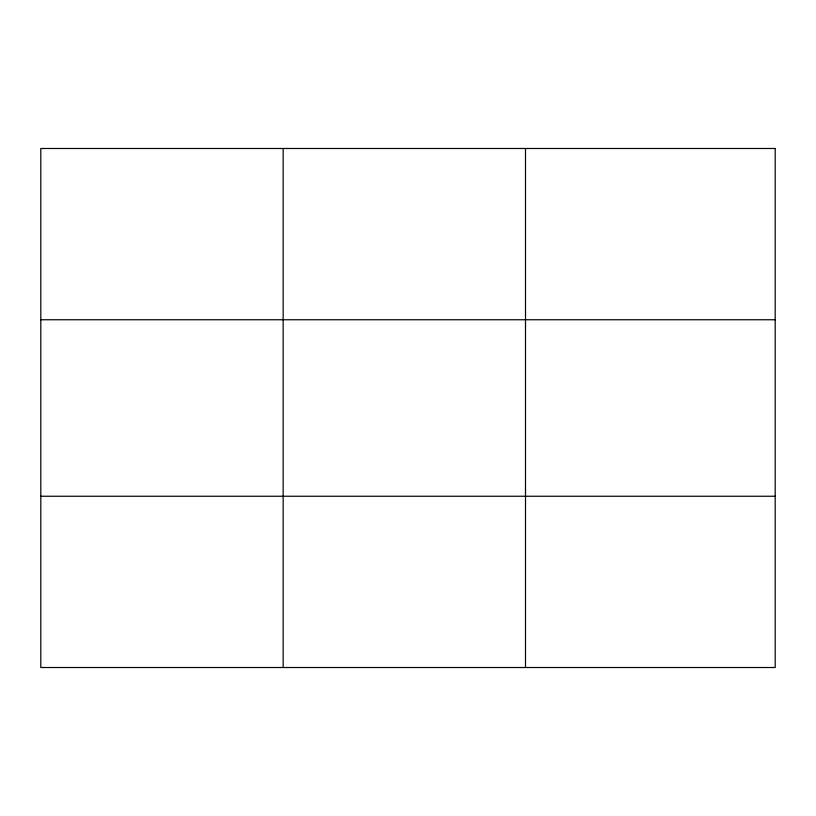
<?xml version="1.0" encoding="UTF-8"?>
<svg xmlns="http://www.w3.org/2000/svg" width="816" height="816" viewBox="0 0 816 816"><rect width="100%" height="100%" fill="white"/><g stroke="black" fill="none" stroke-linecap="round" stroke-linejoin="round"><path stroke-width="1.22" d="M283.152 667.519L283.152 148.481M525.504 667.519L525.504 148.481M40.8 319.76L775.2 319.76M40.8 496.24L775.2 496.24M775.2 148.481L775.2 667.519L40.8 667.519L40.8 148.481L775.2 148.481"/></g></svg>
